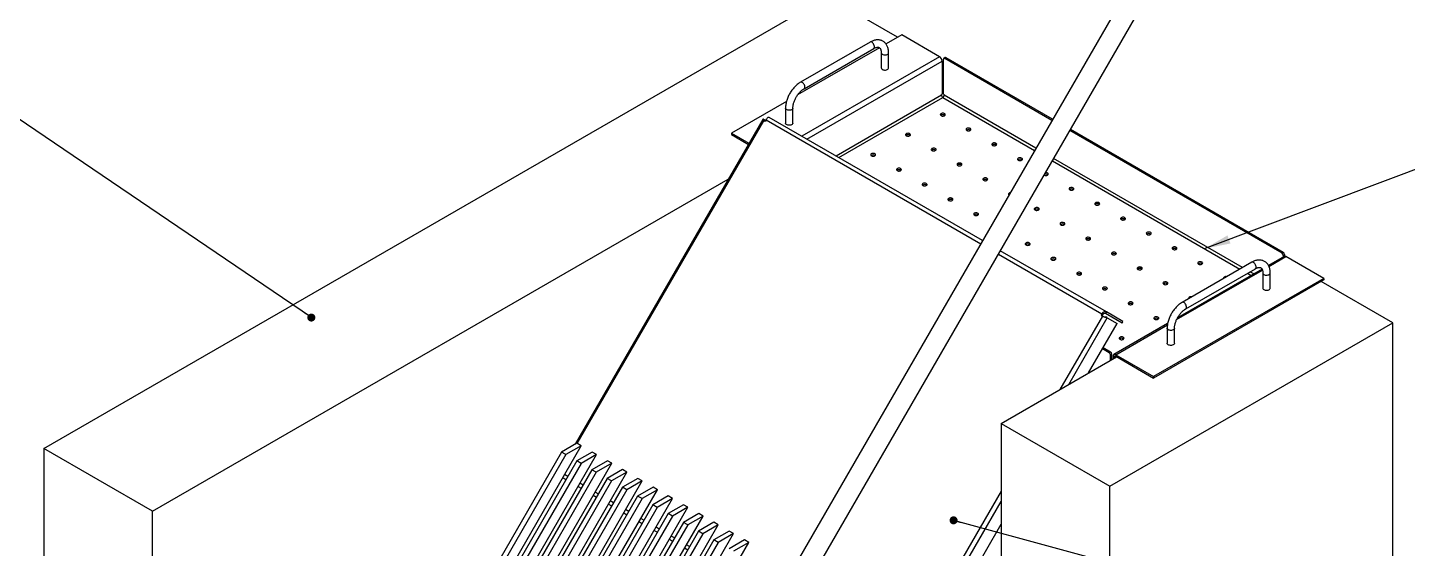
# Model space of a CAD drawing. Header units: millimetres. Extents: x 15 to 1266, y -324 to 294.
# Drawn here: x 103.9 to 216, y 153.5 to 195.8 of the extents above; entities that cross this region are included whole.
import ezdxf

# ---------------------------------------------------------------- set-up
doc = ezdxf.new("R2010")
doc.units = ezdxf.units.MM
doc.dimstyles.new('SLDDIMSTYLE0', dxfattribs={"dimtxt": 0.18, "dimasz": 0.651282, "dimexe": 0, "dimexo": 0.0625, "dimgap": 0, "dimtad": 0, "dimtih": 1, "dimtoh": 1, "dimdec": 0, "dimrnd": 1e-09, "dimzin": 0, "dimdsep": 46, "dimtxsty": 'Standard', "dimblk1": 'DOT', "dimblk2": 'DOT', "dimsah": 1, "dimcen": 0.09, "dimadec": 0, "dimazin": 0, "dimtfac": 0.651282, "dimtdec": 0, "dimtofl": 0, "dimtmove": 0, "dimatfit": 3, "dimldrblk": 'DOT', "dimfxl": 1, "dimfrac": 2, "dimtolj": 1, "dimtzin": 0, "dimarcsym": 0})
doc.dimstyles.new('SLDDIMSTYLE1', dxfattribs={"dimtxt": 0.18, "dimasz": 2.116667, "dimexe": 0, "dimexo": 0.0625, "dimgap": 0, "dimtad": 0, "dimtih": 1, "dimtoh": 1, "dimdec": 0, "dimrnd": 1e-09, "dimzin": 0, "dimdsep": 46, "dimtxsty": 'Standard', "dimsah": 1, "dimcen": 0.09, "dimadec": 0, "dimazin": 0, "dimtfac": 2.116667, "dimtdec": 0, "dimtofl": 0, "dimtmove": 0, "dimatfit": 3, "dimfxl": 1, "dimfrac": 2, "dimtolj": 1, "dimtzin": 0, "dimarcsym": 0})

# ---------------------------------------------------------------- blocks, each defined once
blk = doc.blocks.new('_Dot')
at = {"color": 0, "linetype": 'ByBlock', "lineweight": -2}
blk.add_line((-0.5, 0), (-1, 0), dxfattribs=at)
at = {"color": 0, "linetype": 'ByBlock', "const_width": 0.5}
blk.add_lwpolyline([(-0.25, 0, 1), (0.25, 0, 1)], format="xyb", close=True, dxfattribs=at)

msp = doc.modelspace()

# ---------------------------------------------------------------- linework, layer by layer
at = {"color": 7, "linetype": 'Continuous', "lineweight": 25}
for p, q in [((204.4300749, 218.2399176), (136.9300749, 101.3264884)), ((138.3763373, 100.4914884), (205.8763373, 217.4049176)), ((105.2199868, 161.5966173), (168.8595971, 198.3349823)), ((174.5871448, 195.0285394), (168.8595971, 198.3349823)), ((174.9200047, 195.2206954), (173.6460717, 194.4852695)), ((177.9959192, 193.4450077), (174.9200047, 195.2206954)), ((173.1137883, 194.1779888), (166.4614877, 190.3376974)), ((172.3481762, 194.6338847), (166.691322, 191.3682523)), ((166.9912976, 190.8486229), (172.6481518, 194.1142554)), ((173.2588242, 193.7615649), (173.2588242, 192.5367537)), ((173.8588242, 192.5367537), (173.8588242, 193.7615649)), ((178.2080513, 193.0775843), (178.2080513, 190.4030293)), ((178.3080513, 190.4030293), (178.3080513, 193.2408924)), ((178.4451894, 193.3707997), (178.3391234, 193.3095691)), ((178.4141173, 193.3021429), (178.5201833, 193.3633735)), ((187.1279483, 188.2717553), (178.4141173, 193.3021429)), ((187.180977, 188.3636037), (178.5201833, 193.3633735)), ((165.5594945, 189.8169878), (161.0900012, 187.2368042)), ((178.2080513, 190.4030293), (178.1519853, 190.3706631)), ((178.1519853, 190.3098063), (178.1519853, 190.3706631)), ((178.3080513, 190.4030293), (178.3641173, 190.3706631)), ((178.3641173, 190.3098063), (178.3641173, 190.3706631)), ((163.63082, 188.3497934), (148.381395, 161.9370145)), ((163.7845579, 188.2894666), (163.666171, 188.3578116)), ((181.4873025, 178.5018702), (164.1400012, 188.516254)), ((165.4806496, 189.2713203), (165.4806496, 188.0465091)), ((166.0806496, 188.0465091), (166.0806496, 189.2713203)), ((161.0900012, 187.2368042), (162.5137154, 186.4149115)), ((161.0900012, 187.2368042), (161.0900012, 187.1143231)), ((163.8210672, 188.1807977), (163.7150012, 188.2420283)), ((163.8606946, 188.2494344), (163.7985798, 188.2853042)), ((163.8960672, 188.3107015), (163.8210672, 188.1807977)), ((205.8205711, 177.4807339), (188.5742499, 187.4368232)), ((205.9266371, 177.5419645), (188.6272786, 187.5286716)), ((161.0900012, 187.1143231), (162.4606781, 186.3230481)), ((114.0588216, 156.4940666), (160.8264169, 183.4924247)), ((183.633221, 182.21871), (183.6275069, 182.2137293)), ((191.5464549, 172.694845), (182.9336041, 177.666938)), ((205.9887813, 177.2133387), (204.7202433, 176.4810273)), ((205.8205711, 177.4807339), (205.9266371, 177.5419645)), ((205.9266371, 177.2970222), (206.0327031, 177.3582528)), ((205.9266371, 177.2970222), (205.9266371, 177.1774636)), ((206.0327031, 177.3582528), (206.0327031, 177.2268982)), ((209.2146836, 175.4227986), (206.1387691, 177.1984863)), ((204.200297, 176.1808687), (197.3294323, 172.2144029)), ((203.3548086, 176.7341368), (197.6979543, 173.4685044)), ((197.9979299, 172.9488751), (203.6547842, 176.2145075)), ((209.2146836, 175.4227986), (195.38468, 167.4389075)), ((209.2146836, 175.3003175), (195.38468, 167.3164264)), ((204.2654565, 175.8618171), (204.2654565, 174.6370058)), ((204.8654565, 174.6370058), (204.8654565, 175.8618171)), ((214.8215379, 171.8017187), (208.9879069, 175.1694021)), ((209.2146836, 175.4227986), (209.2146836, 175.3003175)), ((191.5464549, 172.694845), (191.4714549, 172.5649412)), ((192.8964549, 171.9152533), (191.5464549, 172.694845)), ((190.0989963, 167.7348006), (192.4232316, 171.7604943)), ((191.1903889, 172.554025), (191.1153889, 172.4241211)), ((191.1153889, 172.4241211), (191.2214549, 172.3628905)), ((191.1903889, 172.554025), (191.2653889, 172.5107143)), ((191.2653889, 172.5107143), (191.1903889, 172.3808105)), ((191.3810487, 172.3001739), (191.3771089, 172.3022434)), ((192.8214549, 171.7853495), (191.4700077, 172.5655233)), ((192.8214549, 171.7853495), (191.4714549, 172.5649412)), ((191.5890904, 172.2382523), (191.4992467, 172.2901167)), ((191.6232316, 172.2224746), (192.4232316, 171.7604943)), ((191.8405675, 158.5350868), (214.8215379, 171.8017187)), ((196.5272179, 171.7512944), (192.1587777, 169.2294476)), ((192.8214549, 171.7853495), (192.8964549, 171.9152533)), ((214.8215379, 112.6025098), (214.8215379, 171.8017187)), ((196.487282, 171.3715724), (196.487282, 170.1467612)), ((197.087282, 170.1467612), (197.087282, 171.3715724)), ((191.7845015, 169.3778834), (191.2318334, 169.6969319)), ((191.8905675, 169.439114), (191.2848621, 169.7887803)), ((191.8905675, 169.439114), (191.7845015, 169.3778834)), ((183.0017327, 163.6376375), (192.3794762, 169.0512936)), ((191.9966335, 169.2554023), (191.8905675, 169.1941717)), ((191.8905675, 168.7690526), (191.8905675, 169.1941717)), ((191.9966335, 168.8302832), (191.9966335, 169.2554023)), ((192.0966335, 169.0920941), (192.2026995, 169.0308635)), ((192.0966335, 169.0920941), (192.0966335, 168.888012)), ((192.2026995, 169.0308635), (192.2026995, 168.9492426)), ((192.3087655, 169.2145952), (192.3087655, 169.092114)), ((192.3087655, 169.2145952), (195.38468, 167.4389075)), ((192.3087655, 169.092114), (195.38468, 167.3164264)), ((195.38468, 167.4389075), (195.38468, 167.3164264)), ((183.0017327, 163.6376375), (191.8405675, 158.5350868)), ((183.0017327, 163.6376375), (183.0017327, 114.6451888)), ((105.2199868, 161.5966173), (105.2199868, 102.3974084)), ((114.0588216, 156.4940666), (105.2199868, 161.5966173)), ((118.8317923, 109.7672034), (148.8838305, 161.8188603)), ((148.5302771, 162.0229624), (147.2802771, 161.3013527)), ((148.8838305, 161.8188603), (147.6338305, 161.0972507)), ((148.8838305, 161.8188603), (148.5302771, 162.0229624)), ((147.2802771, 161.3013527), (117.2282389, 109.2496958)), ((147.6338305, 161.0972507), (117.5817923, 109.0455938)), ((148.517714, 160.5869956), (118.4656758, 108.5353387)), ((148.8712674, 160.3828936), (118.8192292, 108.3312367)), ((120.0692292, 109.0528463), (150.1212674, 161.1045032)), ((121.3066661, 108.3384892), (151.3587043, 160.3901461)), ((147.6338305, 161.0972507), (147.2802771, 161.3013527)), ((149.767714, 161.3086053), (148.517714, 160.5869956)), ((148.8712674, 160.3828936), (148.517714, 160.5869956)), ((150.1212674, 161.1045032), (148.8712674, 160.3828936)), ((151.0051509, 160.5942482), (149.7551509, 159.8726385)), ((150.1212674, 161.1045032), (149.767714, 161.3086053)), ((151.3587043, 160.3901461), (150.1087043, 159.6685365)), ((151.3587043, 160.3901461), (151.0051509, 160.5942482)), ((149.7551509, 159.8726385), (119.7031127, 107.8209816)), ((150.1087043, 159.6685365), (120.0566661, 107.6168796)), ((122.5441029, 107.6241321), (152.5961411, 159.675789)), ((147.6426204, 159.071289), (147.3838087, 159.2207464)), ((147.3838183, 159.220763), (147.642651, 159.0713421)), ((150.1087043, 159.6685365), (149.7551509, 159.8726385)), ((152.2425877, 159.8798911), (150.9925877, 159.1582814)), ((152.5961411, 159.675789), (151.3461411, 158.9541794)), ((152.5961411, 159.675789), (152.2425877, 159.8798911)), ((150.9925877, 159.1582814), (120.9405495, 107.1066245)), ((151.3461411, 158.9541794), (121.2941029, 106.9025225)), ((152.2300246, 158.4439243), (122.1779864, 106.3922674)), ((152.583578, 158.2398223), (122.5315398, 106.1881654)), ((123.7815398, 106.9097751), (153.833578, 158.9614319)), ((125.0189767, 106.195418), (155.0710149, 158.2470748)), ((148.6211902, 158.5062933), (148.8800229, 158.3568724)), ((148.6212552, 158.5064059), (148.8800879, 158.356985)), ((151.3461411, 158.9541794), (150.9925877, 159.1582814)), ((153.4800246, 159.165534), (152.2300246, 158.4439243)), ((152.583578, 158.2398223), (152.2300246, 158.4439243)), ((153.833578, 158.9614319), (152.583578, 158.2398223)), ((154.7174615, 158.4511769), (153.4674615, 157.7295672)), ((153.833578, 158.9614319), (153.4800246, 159.165534)), ((155.0710149, 158.2470748), (153.8210149, 157.5254652)), ((155.0710149, 158.2470748), (154.7174615, 158.4511769)), ((191.8405675, 109.5426381), (191.8405675, 158.5350868)), ((153.4674615, 157.7295672), (123.4154233, 105.6779103)), ((153.8210149, 157.5254652), (123.7689767, 105.4738083)), ((154.7048983, 157.0152101), (124.6528601, 104.9635532)), ((126.2564135, 105.4810609), (156.3084517, 157.5327177)), ((149.8586271, 157.7919362), (150.1174598, 157.6425153)), ((149.8586921, 157.7920488), (150.1175248, 157.6426279)), ((151.0960639, 157.0775791), (151.3548966, 156.9281582)), ((151.0961289, 157.0776917), (151.3549616, 156.9282708)), ((153.8210149, 157.5254652), (153.4674615, 157.7295672)), ((155.9548983, 157.7368198), (154.7048983, 157.0152101)), ((155.0584517, 156.8111081), (154.7048983, 157.0152101)), ((156.3084517, 157.5327177), (155.0584517, 156.8111081)), ((157.1923352, 157.0224627), (155.9423352, 156.300853)), ((156.3084517, 157.5327177), (155.9548983, 157.7368198)), ((157.5458886, 156.8183606), (157.1923352, 157.0224627)), ((114.0588216, 107.5016179), (114.0588216, 156.4940666)), ((155.0584517, 156.8111081), (125.0064135, 104.7594512)), ((155.9423352, 156.300853), (125.890297, 104.2491961)), ((156.2958886, 156.096751), (126.2438504, 104.0450941)), ((127.4938504, 104.7667038), (157.5458886, 156.8183606)), ((128.7312873, 104.0523467), (158.7833255, 156.1040035)), ((152.3335008, 156.363222), (152.5923335, 156.2138011)), ((152.3335658, 156.3633346), (152.5923985, 156.2139137)), ((156.2958886, 156.096751), (155.9423352, 156.300853)), ((157.5458886, 156.8183606), (156.2958886, 156.096751)), ((158.4297721, 156.3081056), (157.1797721, 155.5864959)), ((158.7833255, 156.1040035), (157.5333255, 155.3823939)), ((158.7833255, 156.1040035), (158.4297721, 156.3081056)), ((157.1797721, 155.5864959), (127.1277339, 103.534839)), ((157.5333255, 155.3823939), (127.4812873, 103.330737)), ((158.4172089, 154.8721388), (128.3651707, 102.8204819)), ((129.9687241, 103.3379896), (160.0207623, 155.3896464)), ((153.5709377, 155.6488649), (153.8297704, 155.499444)), ((153.5710027, 155.6489775), (153.8298354, 155.4995566)), ((154.8083745, 154.9345078), (155.0672072, 154.7850869)), ((154.8084395, 154.9346204), (155.0672722, 154.7851995)), ((157.5333255, 155.3823939), (157.1797721, 155.5864959)), ((159.6672089, 155.5937485), (158.4172089, 154.8721388)), ((158.7707623, 154.6680368), (158.4172089, 154.8721388)), ((160.0207623, 155.3896464), (158.7707623, 154.6680368)), ((160.9046458, 154.8793914), (159.6546458, 154.1577817)), ((160.0207623, 155.3896464), (159.6672089, 155.5937485)), ((161.2581992, 154.6752893), (160.9046458, 154.8793914)), ((175.9195736, 143.1753202), (183.0017327, 155.4419795)), ((158.7707623, 154.6680368), (128.7187241, 102.6163799)), ((159.6546458, 154.1577817), (129.6026076, 102.1061249)), ((160.0081992, 153.9536797), (129.956161, 101.9020228)), ((131.206161, 102.6236325), (161.2581992, 154.6752893)), ((134.4650961, 105.4106131), (162.4956361, 153.9609322)), ((156.0458114, 154.2201507), (156.3046441, 154.0707298)), ((156.0458764, 154.2202633), (156.3047091, 154.0708424)), ((160.0081992, 153.9536797), (159.6546458, 154.1577817)), ((161.2581992, 154.6752893), (160.0081992, 153.9536797)), ((162.1420827, 154.1650343), (160.8920827, 153.4434246)), ((162.4956361, 153.9609322), (161.2456361, 153.2393226)), ((162.4956361, 153.9609322), (162.1420827, 154.1650343)), ((157.2832483, 153.5057936), (157.542081, 153.3563727)), ((157.2833133, 153.5059062), (157.542146, 153.3564853))]:
    msp.add_line(p, q, dxfattribs=at)
at = {"color": 8, "linetype": 'Continuous', "lineweight": 25}
for p, q in [((177.9959192, 193.4450077), (166.7990718, 186.9812053)), ((167.2233703, 186.7362629), (178.2080513, 193.0775843)), ((178.1519853, 190.3098063), (169.5925631, 185.3685571)), ((169.8047123, 185.2460859), (178.2580513, 190.1260946)), ((178.2580513, 190.1260946), (185.7136285, 185.8220815)), ((185.8196945, 186.0057932), (178.3641173, 190.3098063)), ((148.5656325, 162.0025521), (163.7150012, 188.2420283)), ((163.7985798, 188.2853042), (163.7641552, 188.225679)), ((163.8960672, 188.3107015), (181.3373147, 178.2420836)), ((187.1599301, 184.9871493), (202.4054623, 176.1860909)), ((202.6176116, 176.3085621), (187.2659961, 185.1708611)), ((182.7836163, 177.4071515), (191.1903889, 172.554025)), ((204.758505, 176.4016768), (206.1387691, 177.1984863)), ((197.258465, 172.0719958), (204.2340378, 176.0989083)), ((203.0055111, 175.8396901), (203.3074027, 175.6654118)), ((203.519552, 175.787883), (203.2176603, 175.9621613)), ((191.2214549, 172.3628905), (187.7747667, 166.3930514)), ((188.4989963, 166.8111403), (191.6232316, 172.2224746)), ((192.3087655, 169.2145952), (196.5080876, 171.6388122)), ((192.3087828, 169.0921041), (192.2026995, 169.0308635)), ((147.7926632, 159.3311708), (147.5338305, 159.4805917)), ((149.0301001, 158.6168137), (148.7712674, 158.7662346)), ((183.0017327, 158.1259141), (176.0720863, 146.1234144)), ((150.267537, 157.9024566), (150.0087043, 158.0518775)), ((151.5049738, 157.1880995), (151.2461411, 157.3375204)), ((175.1195736, 143.6373005), (183.0017327, 157.2896005)), ((152.7424107, 156.4737424), (152.483578, 156.6231633)), ((153.9798476, 155.7593853), (153.7210149, 155.9088063)), ((155.2172844, 155.0450282), (154.9584517, 155.1944492)), ((156.4547213, 154.3306711), (156.1958886, 154.4800921)), ((157.6921582, 153.616314), (157.4333255, 153.765735))]:
    msp.add_line(p, q, dxfattribs=at)
at = {"color": 8, "linetype": 'Continuous', "lineweight": 25, "flags": 128}
for points in [[(172.6481518, 194.1142554), (172.6697824, 194.1310116), (172.6953994, 194.1700319), (172.7086233, 194.2218726), (172.7086233, 194.2832764), (172.6953994, 194.3503851), (172.6697824, 194.418982), (172.6333821, 194.484757), (172.5884854, 194.5435771), (172.5379136, 194.5917464), (172.4848441, 194.6262383), (172.4326116, 194.6448856), (172.384498, 194.6465165), (172.3481762, 194.6338847)], [(173.2588242, 193.7615318), (173.2660492, 193.7237855), (173.2915222, 193.68294), (173.3337909, 193.6470347), (173.3901992, 193.6183259), (173.4572028, 193.5986172), (173.5305917, 193.5891472), (173.6057545, 193.5905108), (173.6779686, 193.6026224), (173.7426963, 193.6247209), (173.7958707, 193.6554178), (173.8341506, 193.6927843), (173.8551307, 193.7344726), (173.8588241, 193.7616588)], [(166.9916897, 190.8488505), (167.0129282, 190.8653792), (167.0385451, 190.9043994), (167.0517691, 190.9562401), (167.0517691, 191.0176439), (167.0385451, 191.0847526), (167.0129282, 191.1533496), (166.9765278, 191.2191245), (166.9316312, 191.2779446), (166.8810593, 191.3261139), (166.8279899, 191.3606059), (166.7757574, 191.3792531), (166.7276437, 191.3808841), (166.6912431, 191.3682067)], [(166.0806485, 189.2708555), (166.0769561, 189.244228), (166.055976, 189.2025397), (166.0176961, 189.1651732), (165.9645217, 189.1344763), (165.899794, 189.1123778), (165.8275799, 189.1002662), (165.7524171, 189.0989026), (165.6790282, 189.1083726), (165.6120246, 189.1280813), (165.5556163, 189.1567901), (165.5133476, 189.1926953), (165.4878746, 189.2335409), (165.4806496, 189.2714066)], [(203.6547842, 176.2145075), (203.6764148, 176.2312638), (203.7020317, 176.270284), (203.7152557, 176.3221247), (203.7152557, 176.3835285), (203.7020317, 176.4506372), (203.6764148, 176.5192342), (203.6400144, 176.5850091), (203.5951178, 176.6438292), (203.544546, 176.6919985), (203.4914765, 176.7264905), (203.439244, 176.7451377), (203.3911303, 176.7467687), (203.3548086, 176.7341368)], [(204.2654565, 175.8617839), (204.2726815, 175.8240376), (204.2981546, 175.7831921), (204.3404232, 175.7472869), (204.3968315, 175.718578), (204.4638352, 175.6988694), (204.537224, 175.6893993), (204.6123869, 175.690763), (204.6846009, 175.7028745), (204.7493287, 175.724973), (204.802503, 175.7556699), (204.8407829, 175.7930365), (204.861763, 175.8347247), (204.8654565, 175.861911)], [(197.9983221, 172.9491027), (198.0195605, 172.9656313), (198.0451775, 173.0046516), (198.0584014, 173.0564923), (198.0584014, 173.1178961), (198.0451775, 173.1850048), (198.0195605, 173.2536017), (197.9831602, 173.3193767), (197.9382635, 173.3781968), (197.8876917, 173.4263661), (197.8346222, 173.460858), (197.7823897, 173.4795053), (197.7342761, 173.4811362), (197.6978754, 173.4684588)], [(197.0872809, 171.3711076), (197.0835885, 171.3444801), (197.0626083, 171.3027919), (197.0243285, 171.2654253), (196.9711541, 171.2347284), (196.9064263, 171.2126299), (196.8342123, 171.2005183), (196.7590495, 171.1991547), (196.6856606, 171.2086248), (196.6186569, 171.2283334), (196.5622486, 171.2570423), (196.51998, 171.2929475), (196.4945069, 171.333793), (196.487282, 171.3716587)]]:
    msp.add_lwpolyline(points, dxfattribs=at)
at = {"color": 7, "linetype": 'Continuous', "lineweight": 25, "flags": 128}
for points in [[(173.2588242, 192.5367537), (173.2660492, 192.4989743), (173.2915222, 192.4581287), (173.3337909, 192.4222235), (173.3901992, 192.3935147), (173.4572028, 192.373806), (173.5305917, 192.364336), (173.6057545, 192.3656996), (173.6779686, 192.3778111), (173.7426963, 192.3999097), (173.7958707, 192.4306066), (173.8341506, 192.4679731), (173.8551307, 192.5096614), (173.8588242, 192.5367537)], [(178.1166299, 188.65656), (178.1645975, 188.636123), (178.220869, 188.6247561), (178.2804442, 188.6234692), (178.3380297, 188.6323768), (178.3885088, 188.6506872), (178.4273961, 188.6767737), (178.4512364, 188.7083182), (178.4579114, 188.7425179), (178.4468279, 188.776334), (178.4189708, 188.8067618), (178.3768153, 188.8310977), (178.3241071, 188.8471792), (178.2655295, 188.8535776), (178.2062875, 188.8497242), (178.1516449, 188.8359615), (178.1064569, 188.8135123), (178.0747388, 188.7843713), (178.0593088, 188.7511279), (178.061538, 188.7167359), (178.0812282, 188.6842511), (178.1166299, 188.65656)], [(166.0806496, 188.0465091), (166.0769561, 188.0194168), (166.055976, 187.9777285), (166.0176961, 187.940362), (165.9645217, 187.909665), (165.899794, 187.8875665), (165.8275799, 187.875455), (165.7524171, 187.8740914), (165.6790282, 187.8835614), (165.6120246, 187.90327), (165.5556163, 187.9319789), (165.5133476, 187.9678841), (165.4878746, 188.0087296), (165.4806496, 188.0465091)], [(175.2882028, 187.0237438), (175.3361704, 187.0033068), (175.3924418, 186.9919399), (175.452017, 186.990653), (175.5096026, 186.9995605), (175.5600816, 187.017871), (175.598969, 187.0439574), (175.6228093, 187.075502), (175.6294843, 187.1097017), (175.6184008, 187.1435178), (175.5905437, 187.1739456), (175.5483882, 187.1982814), (175.49568, 187.214363), (175.4371024, 187.2207614), (175.3778603, 187.216908), (175.3232177, 187.2031453), (175.2780298, 187.1806961), (175.2463117, 187.1515551), (175.2308817, 187.1183117), (175.2331109, 187.0839197), (175.2528011, 187.0514349), (175.2882028, 187.0237438)], [(180.2084875, 187.4489563), (180.2564551, 187.4285193), (180.3127265, 187.4171524), (180.3723017, 187.4158656), (180.4298872, 187.4247731), (180.4803663, 187.4430836), (180.5192537, 187.46917), (180.543094, 187.5007145), (180.549769, 187.5349142), (180.5386855, 187.5687303), (180.5108284, 187.5991581), (180.4686729, 187.623494), (180.4159646, 187.6395756), (180.3573871, 187.6459739), (180.298145, 187.6421205), (180.2435024, 187.6283578), (180.1983145, 187.6059086), (180.1665964, 187.5767677), (180.1511664, 187.5435243), (180.1533955, 187.5091322), (180.1730858, 187.4766474), (180.2084875, 187.4489563)], [(182.300345, 186.2413526), (182.3483127, 186.2209157), (182.4045841, 186.2095487), (182.4641593, 186.2082619), (182.5217448, 186.2171694), (182.5722239, 186.2354799), (182.6111112, 186.2615663), (182.6349516, 186.2931108), (182.6416265, 186.3273106), (182.6305431, 186.3611267), (182.602686, 186.3915545), (182.5605304, 186.4158903), (182.5078222, 186.4319719), (182.4492446, 186.4383703), (182.3900026, 186.4345169), (182.33536, 186.4207542), (182.2901721, 186.398305), (182.2584539, 186.369164), (182.243024, 186.3359206), (182.2452531, 186.3015286), (182.2649433, 186.2690438), (182.300345, 186.2413526)], [(172.4597757, 185.3909275), (172.5077433, 185.3704906), (172.5640147, 185.3591236), (172.6235899, 185.3578368), (172.6811754, 185.3667443), (172.7316545, 185.3850548), (172.7705419, 185.4111412), (172.7943822, 185.4426857), (172.8010572, 185.4768854), (172.7899737, 185.5107016), (172.7621166, 185.5411294), (172.7199611, 185.5654652), (172.6672528, 185.5815468), (172.6086753, 185.5879451), (172.5494332, 185.5840918), (172.4947906, 185.570329), (172.4496027, 185.5478798), (172.4178846, 185.5187389), (172.4024546, 185.4854955), (172.4046837, 185.4511034), (172.4243739, 185.4186187), (172.4597757, 185.3909275)], [(177.3800604, 185.8161401), (177.428028, 185.7957031), (177.4842994, 185.7843362), (177.5438746, 185.7830493), (177.6014601, 185.7919569), (177.6519392, 185.8102673), (177.6908266, 185.8363538), (177.7146669, 185.8678983), (177.7213419, 185.902098), (177.7102584, 185.9359141), (177.6824013, 185.9663419), (177.6402457, 185.9906778), (177.5875375, 186.0067593), (177.5289599, 186.0131577), (177.4697179, 186.0093043), (177.4150753, 185.9955416), (177.3698874, 185.9730924), (177.3381693, 185.9439515), (177.3227393, 185.910708), (177.3249684, 185.876316), (177.3446586, 185.8438312), (177.3800604, 185.8161401)], [(184.3922026, 185.033749), (184.4401702, 185.013312), (184.4964416, 185.0019451), (184.5560169, 185.0006582), (184.6136024, 185.0095658), (184.6640814, 185.0278762), (184.7029688, 185.0539627), (184.7268091, 185.0855072), (184.7334841, 185.1197069), (184.7224006, 185.153523), (184.6945435, 185.1839508), (184.652388, 185.2082867), (184.5996798, 185.2243682), (184.5411022, 185.2307666), (184.4818601, 185.2269132), (184.4272175, 185.2131505), (184.3820296, 185.1907013), (184.3503115, 185.1615603), (184.3348815, 185.1283169), (184.3371107, 185.0939249), (184.3568009, 185.0614401), (184.3922026, 185.033749)], [(174.5516332, 184.1833239), (174.5996009, 184.1628869), (174.6558723, 184.15152), (174.7154475, 184.1502331), (174.773033, 184.1591407), (174.8235121, 184.1774511), (174.8623994, 184.2035376), (174.8862398, 184.2350821), (174.8929147, 184.2692818), (174.8818313, 184.3030979), (174.8539741, 184.3335257), (174.8118186, 184.3578616), (174.7591104, 184.3739431), (174.7005328, 184.3803415), (174.6412908, 184.3764881), (174.5866482, 184.3627254), (174.5414602, 184.3402762), (174.5097421, 184.3111352), (174.4943121, 184.2778918), (174.4965413, 184.2434998), (174.5162315, 184.211015), (174.5516332, 184.1833239)], [(179.4719179, 184.6085364), (179.5198855, 184.5880994), (179.576157, 184.5767325), (179.6357322, 184.5754457), (179.6933177, 184.5843532), (179.7437968, 184.6026637), (179.7826841, 184.6287501), (179.8065244, 184.6602946), (179.8131994, 184.6944943), (179.8021159, 184.7283104), (179.7742588, 184.7587383), (179.7321033, 184.7830741), (179.6793951, 184.7991557), (179.6208175, 184.805554), (179.5615755, 184.8017007), (179.5069329, 184.7879379), (179.4617449, 184.7654887), (179.4300268, 184.7363478), (179.4145968, 184.7031044), (179.416826, 184.6687123), (179.4365162, 184.6362275), (179.4719179, 184.6085364)], [(186.4882636, 183.8237888), (186.5320278, 183.8057083), (186.5882992, 183.7943414), (186.6478744, 183.7930546), (186.7054599, 183.8019621), (186.755939, 183.8202726), (186.7948264, 183.846359), (186.8186667, 183.8779035), (186.8253417, 183.9121032), (186.8142582, 183.9459193), (186.7864011, 183.9763471), (186.7442456, 184.000683), (186.6915373, 184.0167646), (186.6329598, 184.0231629), (186.6029963, 184.0225117)], [(176.6434908, 182.9757202), (176.6914584, 182.9552832), (176.7477298, 182.9439163), (176.807305, 182.9426294), (176.8648906, 182.951537), (176.9153696, 182.9698475), (176.954257, 182.9959339), (176.9780973, 183.0274784), (176.9847723, 183.0616781), (176.9736888, 183.0954942), (176.9458317, 183.125922), (176.9036762, 183.1502579), (176.850968, 183.1663395), (176.7923904, 183.1727378), (176.7331483, 183.1688844), (176.6785057, 183.1551217), (176.6333178, 183.1326725), (176.6015997, 183.1035316), (176.5861697, 183.0702882), (176.5883989, 183.0358961), (176.6080891, 183.0034113), (176.6434908, 182.9757202)], [(181.5637755, 183.4009328), (181.6117431, 183.3804958), (181.6680145, 183.3691289), (181.7275897, 183.367842), (181.7851752, 183.3767495), (181.8356543, 183.39506), (181.8745417, 183.4211465), (181.898382, 183.452691), (181.905057, 183.4868907), (181.8939735, 183.5207068), (181.8661164, 183.5511346), (181.8239609, 183.5754705), (181.7712526, 183.591552), (181.7126751, 183.5979504), (181.653433, 183.594097), (181.5987904, 183.5803343), (181.5536025, 183.5578851), (181.5218844, 183.5287441), (181.5064544, 183.4955007), (181.5086835, 183.4611087), (181.5283738, 183.4286239), (181.5637755, 183.4009328)], [(188.5759177, 182.6185417), (188.6238854, 182.5981047), (188.6801568, 182.5867378), (188.739732, 182.5854509), (188.7973175, 182.5943584), (188.8477966, 182.6126689), (188.8866839, 182.6387553), (188.9105242, 182.6702999), (188.9171992, 182.7044996), (188.9061157, 182.7383157), (188.8782586, 182.7687435), (188.8361031, 182.7930793), (188.7833949, 182.8091609), (188.7248173, 182.8155593), (188.6655753, 182.8117059), (188.6109327, 182.7979432), (188.5657447, 182.775494), (188.5340266, 182.746353), (188.5185966, 182.7131096), (188.5208258, 182.6787176), (188.540516, 182.6462328), (188.5759177, 182.6185417)], [(178.7353484, 181.7681165), (178.783316, 181.7476796), (178.8395874, 181.7363126), (178.8991626, 181.7350258), (178.9567481, 181.7439333), (179.0072272, 181.7622438), (179.0461145, 181.7883302), (179.0699549, 181.8198747), (179.0766298, 181.8540744), (179.0655464, 181.8878906), (179.0376893, 181.9183184), (178.9955337, 181.9426542), (178.9428255, 181.9587358), (178.8842479, 181.9651341), (178.8250059, 181.9612808), (178.7703633, 181.947518), (178.7251754, 181.9250688), (178.6934573, 181.8959279), (178.6780273, 181.8626845), (178.6802564, 181.8282924), (178.6999466, 181.7958077), (178.7353484, 181.7681165)], [(183.7282993, 182.3833905), (183.690648, 182.3727306), (183.64546, 182.3502814), (183.6137419, 182.3211405), (183.598312, 182.287897), (183.6005411, 182.253505), (183.6202313, 182.2210202), (183.6275069, 182.2137293)], [(180.8272059, 180.5605129), (180.8751735, 180.5400759), (180.9314449, 180.528709), (180.9910202, 180.5274221), (181.0486057, 180.5363297), (181.0990848, 180.5546401), (181.1379721, 180.5807266), (181.1618124, 180.6122711), (181.1684874, 180.6464708), (181.1574039, 180.6802869), (181.1295468, 180.7107147), (181.0873913, 180.7350506), (181.0346831, 180.7511321), (180.9761055, 180.7575305), (180.9168635, 180.7536771), (180.8622209, 180.7399144), (180.8170329, 180.7174652), (180.7853148, 180.6883242), (180.7698848, 180.6550808), (180.772114, 180.6206888), (180.7918042, 180.588204), (180.8272059, 180.5605129)], [(185.7474906, 180.9857254), (185.7954582, 180.9652884), (185.8517296, 180.9539215), (185.9113049, 180.9526347), (185.9688904, 180.9615422), (186.0193694, 180.9798527), (186.0582568, 181.0059391), (186.0820971, 181.0374836), (186.0887721, 181.0716833), (186.0776886, 181.1054994), (186.0498315, 181.1359273), (186.007676, 181.1602631), (185.9549678, 181.1763447), (185.8963902, 181.182743), (185.8371481, 181.1788897), (185.7825055, 181.1651269), (185.7373176, 181.1426777), (185.7055995, 181.1135368), (185.6901695, 181.0802934), (185.6923987, 181.0459013), (185.7120889, 181.0134166), (185.7474906, 180.9857254)], [(190.6677753, 181.410938), (190.7157429, 181.390501), (190.7720143, 181.3791341), (190.8315895, 181.3778472), (190.889175, 181.3867548), (190.9396541, 181.4050652), (190.9785415, 181.4311517), (191.0023818, 181.4626962), (191.0090568, 181.4968959), (190.9979733, 181.530712), (190.9701162, 181.5611398), (190.9279607, 181.5854757), (190.8752525, 181.6015572), (190.8166749, 181.6079556), (190.7574328, 181.6041022), (190.7027902, 181.5903395), (190.6576023, 181.5678903), (190.6258842, 181.5387493), (190.6104542, 181.5055059), (190.6126833, 181.4711139), (190.6323736, 181.4386291), (190.6677753, 181.410938)], [(187.8393482, 179.7781218), (187.8873158, 179.7576848), (187.9435872, 179.7463179), (188.0031624, 179.745031), (188.0607479, 179.7539385), (188.111227, 179.772249), (188.1501144, 179.7983355), (188.1739547, 179.82988), (188.1806297, 179.8640797), (188.1695462, 179.8978958), (188.1416891, 179.9283236), (188.0995336, 179.9526595), (188.0468253, 179.968741), (187.9882478, 179.9751394), (187.9290057, 179.971286), (187.8743631, 179.9575233), (187.8291752, 179.9350741), (187.7974571, 179.9059331), (187.7820271, 179.8726897), (187.7842562, 179.8382977), (187.8039464, 179.8058129), (187.8393482, 179.7781218)], [(192.7596328, 180.2033343), (192.8076005, 180.1828973), (192.8638719, 180.1715304), (192.9234471, 180.1702436), (192.9810326, 180.1791511), (193.0315117, 180.1974616), (193.070399, 180.223548), (193.0942394, 180.2550925), (193.1009143, 180.2892922), (193.0898309, 180.3231083), (193.0619738, 180.3535362), (193.0198182, 180.377872), (192.96711, 180.3939536), (192.9085324, 180.4003519), (192.8492904, 180.3964986), (192.7946478, 180.3827358), (192.7494599, 180.3602866), (192.7177418, 180.3311457), (192.7023118, 180.2979023), (192.7045409, 180.2635102), (192.7242311, 180.2310254), (192.7596328, 180.2033343)], [(185.010921, 178.1453055), (185.0588887, 178.1248686), (185.1151601, 178.1135016), (185.1747353, 178.1122148), (185.2323208, 178.1211223), (185.2827999, 178.1394328), (185.3216872, 178.1655192), (185.3455276, 178.1970637), (185.3522025, 178.2312634), (185.3411191, 178.2650796), (185.3132619, 178.2955074), (185.2711064, 178.3198432), (185.2183982, 178.3359248), (185.1598206, 178.3423232), (185.1005786, 178.3384698), (185.045936, 178.324707), (185.000748, 178.3022579), (184.9690299, 178.2731169), (184.9535999, 178.2398735), (184.9558291, 178.2054815), (184.9755193, 178.1729967), (185.010921, 178.1453055)], [(189.9312057, 178.5705181), (189.9791734, 178.5500811), (190.0354448, 178.5387142), (190.09502, 178.5374273), (190.1526055, 178.5463349), (190.2030846, 178.5646454), (190.2419719, 178.5907318), (190.2658122, 178.6222763), (190.2724872, 178.656476), (190.2614037, 178.6902921), (190.2335466, 178.7207199), (190.1913911, 178.7450558), (190.1386829, 178.7611374), (190.0801053, 178.7675357), (190.0208633, 178.7636823), (189.9662207, 178.7499196), (189.9210327, 178.7274704), (189.8893146, 178.6983295), (189.8738846, 178.6650861), (189.8761138, 178.630694), (189.895804, 178.5982092), (189.9312057, 178.5705181)], [(194.8514904, 178.9957307), (194.899458, 178.9752937), (194.9557294, 178.9639268), (195.0153047, 178.9626399), (195.0728902, 178.9715474), (195.1233692, 178.9898579), (195.1622566, 179.0159443), (195.1860969, 179.0474889), (195.1927719, 179.0816886), (195.1816884, 179.1155047), (195.1538313, 179.1459325), (195.1116758, 179.1702683), (195.0589676, 179.1863499), (195.00039, 179.1927483), (194.941148, 179.1888949), (194.8865053, 179.1751322), (194.8413174, 179.152683), (194.8095993, 179.123542), (194.7941693, 179.0902986), (194.7963985, 179.0559066), (194.8160887, 179.0234218), (194.8514904, 178.9957307)], [(187.1027786, 176.9377019), (187.1507462, 176.9172649), (187.2070176, 176.905898), (187.2665928, 176.9046111), (187.3241784, 176.9135187), (187.3746574, 176.9318291), (187.4135448, 176.9579156), (187.4373851, 176.9894601), (187.4440601, 177.0236598), (187.4329766, 177.0574759), (187.4051195, 177.0879037), (187.362964, 177.1122396), (187.3102558, 177.1283211), (187.2516782, 177.1347195), (187.1924361, 177.1308661), (187.1377935, 177.1171034), (187.0926056, 177.0946542), (187.0608875, 177.0655132), (187.0454575, 177.0322698), (187.0476867, 176.9978778), (187.0673769, 176.965393), (187.1027786, 176.9377019)], [(192.0230633, 177.3629144), (192.0710309, 177.3424775), (192.1273023, 177.3311105), (192.1868775, 177.3298237), (192.244463, 177.3387312), (192.2949421, 177.3570417), (192.3338295, 177.3831281), (192.3576698, 177.4146726), (192.3643448, 177.4488723), (192.3532613, 177.4826885), (192.3254042, 177.5131163), (192.2832487, 177.5374521), (192.2305405, 177.5535337), (192.1719629, 177.559932), (192.1127208, 177.5560787), (192.0580782, 177.5423159), (192.0128903, 177.5198667), (191.9811722, 177.4907258), (191.9657422, 177.4574824), (191.9679713, 177.4230903), (191.9876616, 177.3906056), (192.0230633, 177.3629144)], [(196.943348, 177.788127), (196.9913156, 177.76769), (197.047587, 177.7563231), (197.1071622, 177.7550362), (197.1647477, 177.7639438), (197.2152268, 177.7822542), (197.2541142, 177.8083407), (197.2779545, 177.8398852), (197.2846295, 177.8740849), (197.273546, 177.907901), (197.2456889, 177.9383288), (197.2035334, 177.9626647), (197.1508251, 177.9787462), (197.0922476, 177.9851446), (197.0330055, 177.9812912), (196.9783629, 177.9675285), (196.933175, 177.9450793), (196.9014569, 177.9159384), (196.8860269, 177.8826949), (196.888256, 177.8483029), (196.9079462, 177.8158181), (196.943348, 177.788127)], [(194.1149208, 176.1553108), (194.1628885, 176.1348738), (194.2191599, 176.1235069), (194.2787351, 176.12222), (194.3363206, 176.1311276), (194.3867997, 176.149438), (194.425687, 176.1755245), (194.4495274, 176.207069), (194.4562023, 176.2412687), (194.4451189, 176.2750848), (194.4172618, 176.3055126), (194.3751062, 176.3298485), (194.322398, 176.34593), (194.2638204, 176.3523284), (194.2045784, 176.348475), (194.1499358, 176.3347123), (194.1047479, 176.3122631), (194.0730297, 176.2831221), (194.0575998, 176.2498787), (194.0598289, 176.2154867), (194.0795191, 176.1830019), (194.1149208, 176.1553108)], [(199.0352055, 176.5805233), (199.0831732, 176.5600863), (199.1394446, 176.5487194), (199.1990198, 176.5474326), (199.2566053, 176.5563401), (199.3070844, 176.5746506), (199.3459717, 176.600737), (199.3698121, 176.6322815), (199.376487, 176.6664812), (199.3654036, 176.7002973), (199.3375464, 176.7307252), (199.2953909, 176.755061), (199.2426827, 176.7711426), (199.1841051, 176.7775409), (199.1248631, 176.7736876), (199.0702205, 176.7599248), (199.0250325, 176.7374756), (198.9933144, 176.7083347), (198.9778844, 176.6750913), (198.9801136, 176.6406992), (198.9998038, 176.6082144), (199.0352055, 176.5805233)], [(189.1946362, 175.7300982), (189.2426038, 175.7096612), (189.2988752, 175.6982943), (189.3584504, 175.6970074), (189.4160359, 175.705915), (189.466515, 175.7242255), (189.5054024, 175.7503119), (189.5292427, 175.7818564), (189.5359177, 175.8160561), (189.5248342, 175.8498722), (189.4969771, 175.8803), (189.4548216, 175.9046359), (189.4021133, 175.9207175), (189.3435358, 175.9271158), (189.2842937, 175.9232624), (189.2296511, 175.9094997), (189.1844632, 175.8870505), (189.1527451, 175.8579096), (189.1373151, 175.8246662), (189.1395442, 175.7902741), (189.1592344, 175.7577893), (189.1946362, 175.7300982)], [(196.2067784, 174.9477071), (196.254746, 174.9272701), (196.3110174, 174.9159032), (196.3705927, 174.9146163), (196.4281782, 174.9235239), (196.4786572, 174.9418344), (196.5175446, 174.9679208), (196.5413849, 174.9994653), (196.5480599, 175.033665), (196.5369764, 175.0674811), (196.5091193, 175.0979089), (196.4669638, 175.1222448), (196.4142556, 175.1383264), (196.355678, 175.1447247), (196.296436, 175.1408713), (196.2417933, 175.1271086), (196.1966054, 175.1046594), (196.1648873, 175.0755185), (196.1494573, 175.0422751), (196.1516865, 175.007883), (196.1713767, 174.9753982), (196.2067784, 174.9477071)], [(201.3289256, 175.5646195), (201.2759627, 175.5699373), (201.2167206, 175.5660839), (201.162078, 175.5523212), (201.1168901, 175.529872), (201.085172, 175.500731), (201.069742, 175.4674876), (201.0719712, 175.4330956), (201.0778359, 175.4196685)], [(191.2864937, 174.5224945), (191.3344613, 174.5020576), (191.3907328, 174.4906906), (191.450308, 174.4894038), (191.5078935, 174.4983113), (191.5583726, 174.5166218), (191.5972599, 174.5427082), (191.6211002, 174.5742527), (191.6277752, 174.6084524), (191.6166917, 174.6422686), (191.5888346, 174.6726964), (191.5466791, 174.6970322), (191.4939709, 174.7131138), (191.4353933, 174.7195122), (191.3761513, 174.7156588), (191.3215087, 174.701896), (191.2763207, 174.6794469), (191.2446026, 174.6503059), (191.2291726, 174.6170625), (191.2314018, 174.5826705), (191.251092, 174.5501857), (191.2864937, 174.5224945)], [(198.5004985, 173.9318033), (198.4475356, 173.937121), (198.3882935, 173.9332677), (198.3336509, 173.9195049), (198.288463, 173.8970557), (198.2567449, 173.8679148), (198.2413149, 173.8346714), (198.243544, 173.8002793), (198.2494088, 173.7868523)], [(204.2654565, 174.6370058), (204.2726815, 174.5992264), (204.2981546, 174.5583809), (204.3404232, 174.5224757), (204.3968315, 174.4937668), (204.4638352, 174.4740582), (204.537224, 174.4645881), (204.6123869, 174.4659517), (204.6846009, 174.4780633), (204.7493287, 174.5001618), (204.802503, 174.5308587), (204.8407829, 174.5682253), (204.861763, 174.6099135), (204.8654565, 174.6370058)], [(193.3783513, 173.3148909), (193.4263189, 173.2944539), (193.4825903, 173.283087), (193.5421655, 173.2818001), (193.599751, 173.2907077), (193.6502301, 173.3090181), (193.6891175, 173.3351046), (193.7129578, 173.3666491), (193.7196328, 173.4008488), (193.7085493, 173.4346649), (193.6806922, 173.4650927), (193.6385367, 173.4894286), (193.5858284, 173.5055101), (193.5272509, 173.5119085), (193.4680088, 173.5080551), (193.4133662, 173.4942924), (193.3681783, 173.4718432), (193.3364602, 173.4427022), (193.3210302, 173.4094588), (193.3232593, 173.3750668), (193.3429496, 173.342582), (193.3783513, 173.3148909)], [(195.4702088, 172.1072872), (195.5181765, 172.0868502), (195.5744479, 172.0754833), (195.6340231, 172.0741965), (195.6916086, 172.083104), (195.7420877, 172.1014145), (195.780975, 172.1275009), (195.8048154, 172.1590454), (195.8114903, 172.1932451), (195.8004069, 172.2270612), (195.7725498, 172.257489), (195.7303942, 172.2818249), (195.677686, 172.2979065), (195.6191084, 172.3043048), (195.5598664, 172.3004514), (195.5052238, 172.2866887), (195.4600359, 172.2642395), (195.4283177, 172.2350986), (195.4128878, 172.2018552), (195.4151169, 172.1674631), (195.4348071, 172.1349783), (195.4702088, 172.1072872)], [(192.6417817, 170.474471), (192.6897493, 170.454034), (192.7460208, 170.4426671), (192.805596, 170.4413802), (192.8631815, 170.4502878), (192.9136606, 170.4685982), (192.9525479, 170.4946847), (192.9763882, 170.5262292), (192.9830632, 170.5604289), (192.9719797, 170.594245), (192.9441226, 170.6246728), (192.9019671, 170.6490087), (192.8492589, 170.6650902), (192.7906813, 170.6714886), (192.7314393, 170.6676352), (192.6767967, 170.6538725), (192.6316087, 170.6314233), (192.5998906, 170.6022823), (192.5844606, 170.5690389), (192.5866898, 170.5346469), (192.60638, 170.5021621), (192.6417817, 170.474471)], [(197.087282, 170.1467612), (197.0835885, 170.1196689), (197.0626083, 170.0779806), (197.0243285, 170.0406141), (196.9711541, 170.0099172), (196.9064263, 169.9878187), (196.8342123, 169.9757071), (196.7590495, 169.9743435), (196.6856606, 169.9838135), (196.6186569, 170.0035222), (196.5622486, 170.0322311), (196.51998, 170.0681363), (196.4945069, 170.1089818), (196.487282, 170.1467612)]]:
    msp.add_lwpolyline(points, dxfattribs=at)
at = {"color": 7, "linetype": 'Continuous', "lineweight": 25}
for centre, radius, start, end in [((177.7474864, 193.056626), 0.4610414, 2.605478486, 57.39452166), ((178.3727124, 193.2513815), 0.0655064, 50.796714764, 189.214036991), ((178.4762453, 193.3020413), 0.0754466, 54.382422525, 114.307119046), ((178.3822677, 190.3202854), 0.2305207, 182.605478486, 237.39452166), ((178.1338349, 190.3202854), 0.2305207, 302.60547834, 357.394521514), ((178.2580513, 188.4524146), 0.2813665, 52.94467759, 127.05532241), ((180.3499088, 187.2448109), 0.2813665, 52.944677589, 127.055322411), ((175.4296242, 186.8195983), 0.2813665, 52.944677589, 127.055322411), ((182.4417664, 186.0372072), 0.2813665, 52.944677589, 127.055322411), ((172.601197, 185.1867821), 0.2813665, 52.944677588, 127.055322412), ((177.5214817, 185.6119947), 0.2813665, 52.944677588, 127.055322412), ((184.533624, 184.8296036), 0.2813665, 52.944677589, 127.055322411), ((174.6930546, 183.9791785), 0.2813665, 52.944677588, 127.055322412), ((179.6133393, 184.404391), 0.2813665, 52.944677589, 127.055322411), ((186.6250579, 183.6217147), 0.2818494, 52.910896788, 111.150893017), ((176.7849121, 182.7715748), 0.2813665, 52.944677589, 127.055322411), ((181.7051968, 183.1967874), 0.2813665, 52.944677589, 127.055322411), ((178.8767697, 181.5639711), 0.2813665, 52.944677589, 127.055322411), ((188.7173391, 182.4143962), 0.2813665, 52.944677588, 127.055322412), ((180.9686273, 180.3563675), 0.2813665, 52.944677589, 127.055322411), ((185.888912, 180.78158), 0.2813665, 52.944677589, 127.055322411), ((190.8091966, 181.2067926), 0.2813665, 52.944677589, 127.055322411), ((187.9807695, 179.5739764), 0.2813665, 52.944677589, 127.055322411), ((192.9010542, 179.9991889), 0.2813665, 52.944677589, 127.055322411), ((190.0726271, 178.3663727), 0.2813665, 52.944677589, 127.055322411), ((194.9929118, 178.7915852), 0.2813665, 52.944677589, 127.055322411), ((185.1523424, 177.9411601), 0.2813665, 52.944677588, 127.055322412), ((192.1644846, 177.158769), 0.2813665, 52.944677588, 127.055322412), ((197.0847693, 177.5839816), 0.2813665, 52.944677589, 127.055322411), ((205.6963547, 177.2865431), 0.2305207, 2.605478486, 57.39452166), ((205.8024207, 177.3477737), 0.2305207, 2.605478486, 57.39452166), ((206.0508931, 177.0758219), 0.1508932, 54.382422525, 114.307119046), ((187.2442, 176.7335565), 0.2813665, 52.944677589, 127.055322411), ((194.2563422, 175.9511654), 0.2813665, 52.944677589, 127.055322411), ((199.1766269, 176.3763779), 0.2813665, 52.944677589, 127.055322411), ((189.3360575, 175.5259528), 0.2813665, 52.944677589, 127.055322411), ((196.3481998, 174.7435617), 0.2813665, 52.944677589, 127.055322411), ((191.4279151, 174.3183491), 0.2813665, 52.944677588, 127.055322412), ((193.5197726, 173.1107455), 0.2813665, 52.944677589, 127.055322411), ((195.6116302, 171.9031418), 0.2813665, 52.944677589, 127.055322411), ((192.7832031, 170.2703256), 0.2813665, 52.944677589, 127.055322411), ((191.6602851, 169.1836926), 0.2305207, 2.605478486, 57.39452166), ((191.7663511, 169.2449232), 0.2305207, 2.605478486, 57.39452166), ((192.2259558, 169.1130723), 0.1310128, 50.796714764, 189.214036991), ((192.2673607, 169.0413526), 0.0655064, 50.796714764, 189.214036991)]:
    msp.add_arc(centre, radius, start, end, dxfattribs=at)
for points, knots in [([(173.8588242, 193.7615649), (173.8584471, 193.7881708), (173.857369, 193.8642305), (173.8453937, 193.9857775), (173.8183762, 194.122979), (173.7775653, 194.2516692), (173.7236028, 194.3699349), (173.6573194, 194.4760607), (173.5800107, 194.5687697), (173.4931325, 194.6472767), (173.3981122, 194.7112261), (173.2962586, 194.7605097), (173.1887079, 194.7951612), (173.0763508, 194.8152796), (172.9597996, 194.8209264), (172.8395177, 194.8120091), (172.7160348, 194.7884297), (172.5901896, 194.7497729), (172.4668548, 194.6988616), (172.3866202, 194.6549329), (172.3481762, 194.6338847)], [0, 0, 0, 0, 0.0330622332, 0.0945170102, 0.1559514685, 0.2168124419, 0.2766109696, 0.3349466284, 0.3916608141, 0.4468842906, 0.5009761553, 0.5544268766, 0.6076877373, 0.6612202704, 0.7155226267, 0.7709835321, 0.827820173, 0.8860295205, 0.9453917211, 1, 1, 1, 1]), ([(172.6481518, 194.1142554), (172.6630644, 194.1225829), (172.7063521, 194.1467556), (172.7749955, 194.1775485), (172.8506443, 194.2026833), (172.9186028, 194.2163413), (172.9780102, 194.2199875), (173.0289202, 194.2150496), (173.0729948, 194.2024679), (173.1110577, 194.18238), (173.1456102, 194.1531441), (173.1769252, 194.1137092), (173.2050299, 194.0630493), (173.2291798, 193.9991798), (173.2473154, 193.921167), (173.2572721, 193.8412925), (173.2583659, 193.7851049), (173.2588242, 193.7615649)], [0, 0, 0, 0, 0.0348003664, 0.1010171804, 0.1669929214, 0.2330816784, 0.3000029198, 0.3691934573, 0.4433261121, 0.527465696, 0.6093056199, 0.6803716728, 0.746653876, 0.8171533504, 0.8849694424, 0.9518075348, 1, 1, 1, 1]), ([(166.691322, 191.3682523), (166.6683274, 191.3545461), (166.6029069, 191.3155515), (166.497174, 191.2412382), (166.3758982, 191.1423726), (166.2591666, 191.032531), (166.1477763, 190.9130251), (166.0425426, 190.7849103), (165.9442161, 190.6493231), (165.8535132, 190.5073871), (165.7711198, 190.3602464), (165.6976969, 190.2090653), (165.6338701, 190.0550125), (165.580228, 189.8992469), (165.5373351, 189.7429054), (165.505714, 189.5871008), (165.4863536, 189.4358963), (165.4808707, 189.3312802), (165.4806738, 189.2778893), (165.4806496, 189.2713203)], [0, 0, 0, 0, 0.0349039375, 0.0993035107, 0.1635754747, 0.2276987643, 0.2916383165, 0.3554068545, 0.4190433565, 0.4826003381, 0.5461370704, 0.6097114726, 0.6733716126, 0.7371825466, 0.8012078238, 0.8655049538, 0.9301161598, 0.9914018015, 1, 1, 1, 1]), ([(166.0806496, 189.2713203), (166.0808949, 189.2889317), (166.0816111, 189.3403464), (166.0898202, 189.4319159), (166.1087799, 189.5469), (166.1376865, 189.6670471), (166.1763195, 189.7904444), (166.2244251, 189.9153062), (166.2814823, 190.0397709), (166.3467875, 190.1620101), (166.4194472, 190.2802344), (166.4983938, 190.3927258), (166.5824054, 190.4978866), (166.6701204, 190.5942505), (166.7600829, 190.6806156), (166.8506467, 190.7556991), (166.9281291, 190.8108389), (166.974307, 190.8384601), (166.9912976, 190.8486229)], [0, 0, 0, 0, 0.0338726075, 0.0988877546, 0.1643034233, 0.2301664721, 0.2964416821, 0.3630587823, 0.4299306605, 0.4969628841, 0.564058242, 0.6311037085, 0.697983164, 0.7645991096, 0.8308574167, 0.8966731377, 0.9619821813, 1, 1, 1, 1]), ([(163.6661503, 188.3578232), (163.658719, 188.3589363), (163.6360125, 188.3623375), (163.6220893, 188.3411297), (163.6413276, 188.3022872), (163.6766496, 188.2667561), (163.7023542, 188.2501826), (163.7150012, 188.2420283)], [0, 0, 0, 0, 0.1412423233, 0.4315677952, 0.721893267, 0.8631682332, 1, 1, 1, 1]), ([(163.8960672, 188.3107015), (163.9056692, 188.327298), (163.9251851, 188.3610298), (163.9654886, 188.4251646), (164.0180342, 188.4918659), (164.0705797, 188.5255435), (164.1108832, 188.529295), (164.1303991, 188.5205545), (164.1400012, 188.516254)], [0, 0, 0, 0, 0.120358915, 0.2446261231, 0.5, 0.7553738769, 0.879641085, 1, 1, 1, 1]), ([(163.7985798, 188.2853042), (163.7937745, 188.2872058), (163.7838667, 188.2911267), (163.7665139, 188.2856517), (163.7538021, 188.2657114), (163.7558474, 188.2356528), (163.7687726, 188.2181234), (163.7728989, 188.2125271)], [0, 0, 0, 0, 0.130709496, 0.2695020934, 0.565373749, 0.8612454046, 1, 1, 1, 1]), ([(204.8654565, 175.8618171), (204.8650794, 175.8884229), (204.8640013, 175.9644827), (204.852026, 176.0860296), (204.8250085, 176.2232312), (204.7841976, 176.3519214), (204.7302352, 176.470187), (204.6639518, 176.5763129), (204.5866431, 176.6690219), (204.4997649, 176.7475289), (204.4047445, 176.8114783), (204.302891, 176.8607618), (204.1953402, 176.8954133), (204.0829831, 176.9155317), (203.966432, 176.9211785), (203.8461501, 176.9122613), (203.7226672, 176.8886818), (203.596822, 176.8500251), (203.4734872, 176.7991137), (203.3932525, 176.755185), (203.3548086, 176.7341368)], [0, 0, 0, 0, 0.0330622332, 0.0945170102, 0.1559514685, 0.2168124419, 0.2766109696, 0.3349466284, 0.3916608141, 0.4468842906, 0.5009761553, 0.5544268766, 0.6076877373, 0.6612202704, 0.7155226267, 0.7709835321, 0.827820173, 0.8860295205, 0.9453917211, 1, 1, 1, 1]), ([(203.6547842, 176.2145075), (203.6696968, 176.222835), (203.7129845, 176.2470078), (203.7816278, 176.2778007), (203.8572767, 176.3029355), (203.9252351, 176.3165935), (203.9846426, 176.3202396), (204.0355526, 176.3153017), (204.0796271, 176.3027201), (204.11769, 176.2826321), (204.1522426, 176.2533963), (204.1835576, 176.2139613), (204.2116623, 176.1633014), (204.2358121, 176.0994319), (204.2539478, 176.0214191), (204.2639044, 175.9415446), (204.2649983, 175.885357), (204.2654565, 175.8618171)], [0, 0, 0, 0, 0.0348003664, 0.1010171804, 0.1669929214, 0.2330816784, 0.3000029198, 0.3691934573, 0.4433261121, 0.527465696, 0.6093056199, 0.6803716728, 0.746653876, 0.8171533504, 0.8849694424, 0.9518075348, 1, 1, 1, 1]), ([(191.5464549, 172.694845), (191.5358051, 172.6997504), (191.5141596, 172.7097203), (191.4553621, 172.7166452), (191.3684219, 172.7028231), (191.2814818, 172.6559774), (191.2226842, 172.602519), (191.2010388, 172.5700166), (191.1903889, 172.554025)], [0, 0, 0, 0, 0.120358915, 0.2446261231, 0.5, 0.7553738769, 0.879641085, 1, 1, 1, 1]), ([(197.6979543, 173.4685044), (197.6749598, 173.4547983), (197.6095392, 173.4158036), (197.5038064, 173.3414903), (197.3825305, 173.2426247), (197.265799, 173.1327832), (197.1544086, 173.0132772), (197.0491749, 172.8851624), (196.9508484, 172.7495752), (196.8601455, 172.6076393), (196.7777522, 172.4604986), (196.7043292, 172.3093174), (196.6405025, 172.1552647), (196.5868604, 171.9994991), (196.5439675, 171.8431576), (196.5123464, 171.6873529), (196.492986, 171.5361485), (196.4875031, 171.4315323), (196.4873062, 171.3781414), (196.487282, 171.3715724)], [0, 0, 0, 0, 0.0349039375, 0.0993035107, 0.1635754747, 0.2276987643, 0.2916383165, 0.3554068545, 0.4190433565, 0.4826003381, 0.5461370704, 0.6097114726, 0.6733716126, 0.7371825466, 0.8012078238, 0.8655049538, 0.9301161598, 0.9914018015, 1, 1, 1, 1]), ([(197.087282, 171.3715724), (197.0875273, 171.3891838), (197.0882434, 171.4405986), (197.0964526, 171.532168), (197.1154123, 171.6471521), (197.1443189, 171.7672992), (197.1829518, 171.8906965), (197.2310574, 172.0155583), (197.2881147, 172.140023), (197.3534198, 172.2622623), (197.4260795, 172.3804865), (197.5050261, 172.492978), (197.5890378, 172.5981387), (197.6767527, 172.6945026), (197.7667152, 172.7808677), (197.857279, 172.8559513), (197.9347615, 172.911091), (197.9809394, 172.9387122), (197.9979299, 172.9488751)], [0, 0, 0, 0, 0.0338726075, 0.0988877546, 0.1643034233, 0.2301664721, 0.2964416821, 0.3630587823, 0.4299306605, 0.4969628841, 0.564058242, 0.6311037085, 0.697983164, 0.7645991096, 0.8308574167, 0.8966731377, 0.9619821813, 1, 1, 1, 1]), ([(191.2214549, 172.3628905), (191.2359224, 172.355394), (191.2653271, 172.3401576), (191.3370934, 172.3138255), (191.4364022, 172.2845729), (191.5297882, 172.2587368), (191.5907247, 172.2386516), (191.612512, 172.2278092), (191.6232316, 172.2224746)], [0, 0, 0, 0, 0.120358915, 0.2446261231, 0.5, 0.7553738769, 0.879641085, 1, 1, 1, 1]), ([(191.4714549, 172.5649412), (191.4658231, 172.5675548), (191.454211, 172.5729436), (191.4196341, 172.5790398), (191.3684219, 172.5768877), (191.3172098, 172.5590023), (191.2826329, 172.5348366), (191.2710208, 172.5185927), (191.2653889, 172.5107143)], [0, 0, 0, 0, 0.1155956535, 0.2383397654, 0.5, 0.7616602346, 0.8844043465, 1, 1, 1, 1]), ([(191.3811999, 172.3009213), (191.3918879, 172.2998233), (191.4242627, 172.2964974), (191.4665703, 172.2957903), (191.4913458, 172.2914847), (191.4992551, 172.2901101)], [0, 0, 0, 0, 0.2512181905, 0.7609590605, 1, 1, 1, 1])]:
    msp.add_open_spline(points, degree=3, knots=knots, dxfattribs=at)

# ---------------------------------------------------------------- leaders
at = {"color": 7, "linetype": 'Continuous', "lineweight": 0}
for points, dimstyle in [([(199.5314004, 177.8452515), (233.8532684, 190.7698579)], 'SLDDIMSTYLE1'), ([(126.9552819, 172.2394362), (100.8961256, 189.9353655)], 'SLDDIMSTYLE0'), ([(179.135775, 155.7558927), (254.159249, 135.4151986)], 'SLDDIMSTYLE0')]:
    msp.add_leader(points, dimstyle=dimstyle, dxfattribs=at)

doc.saveas('drawing.dxf')
